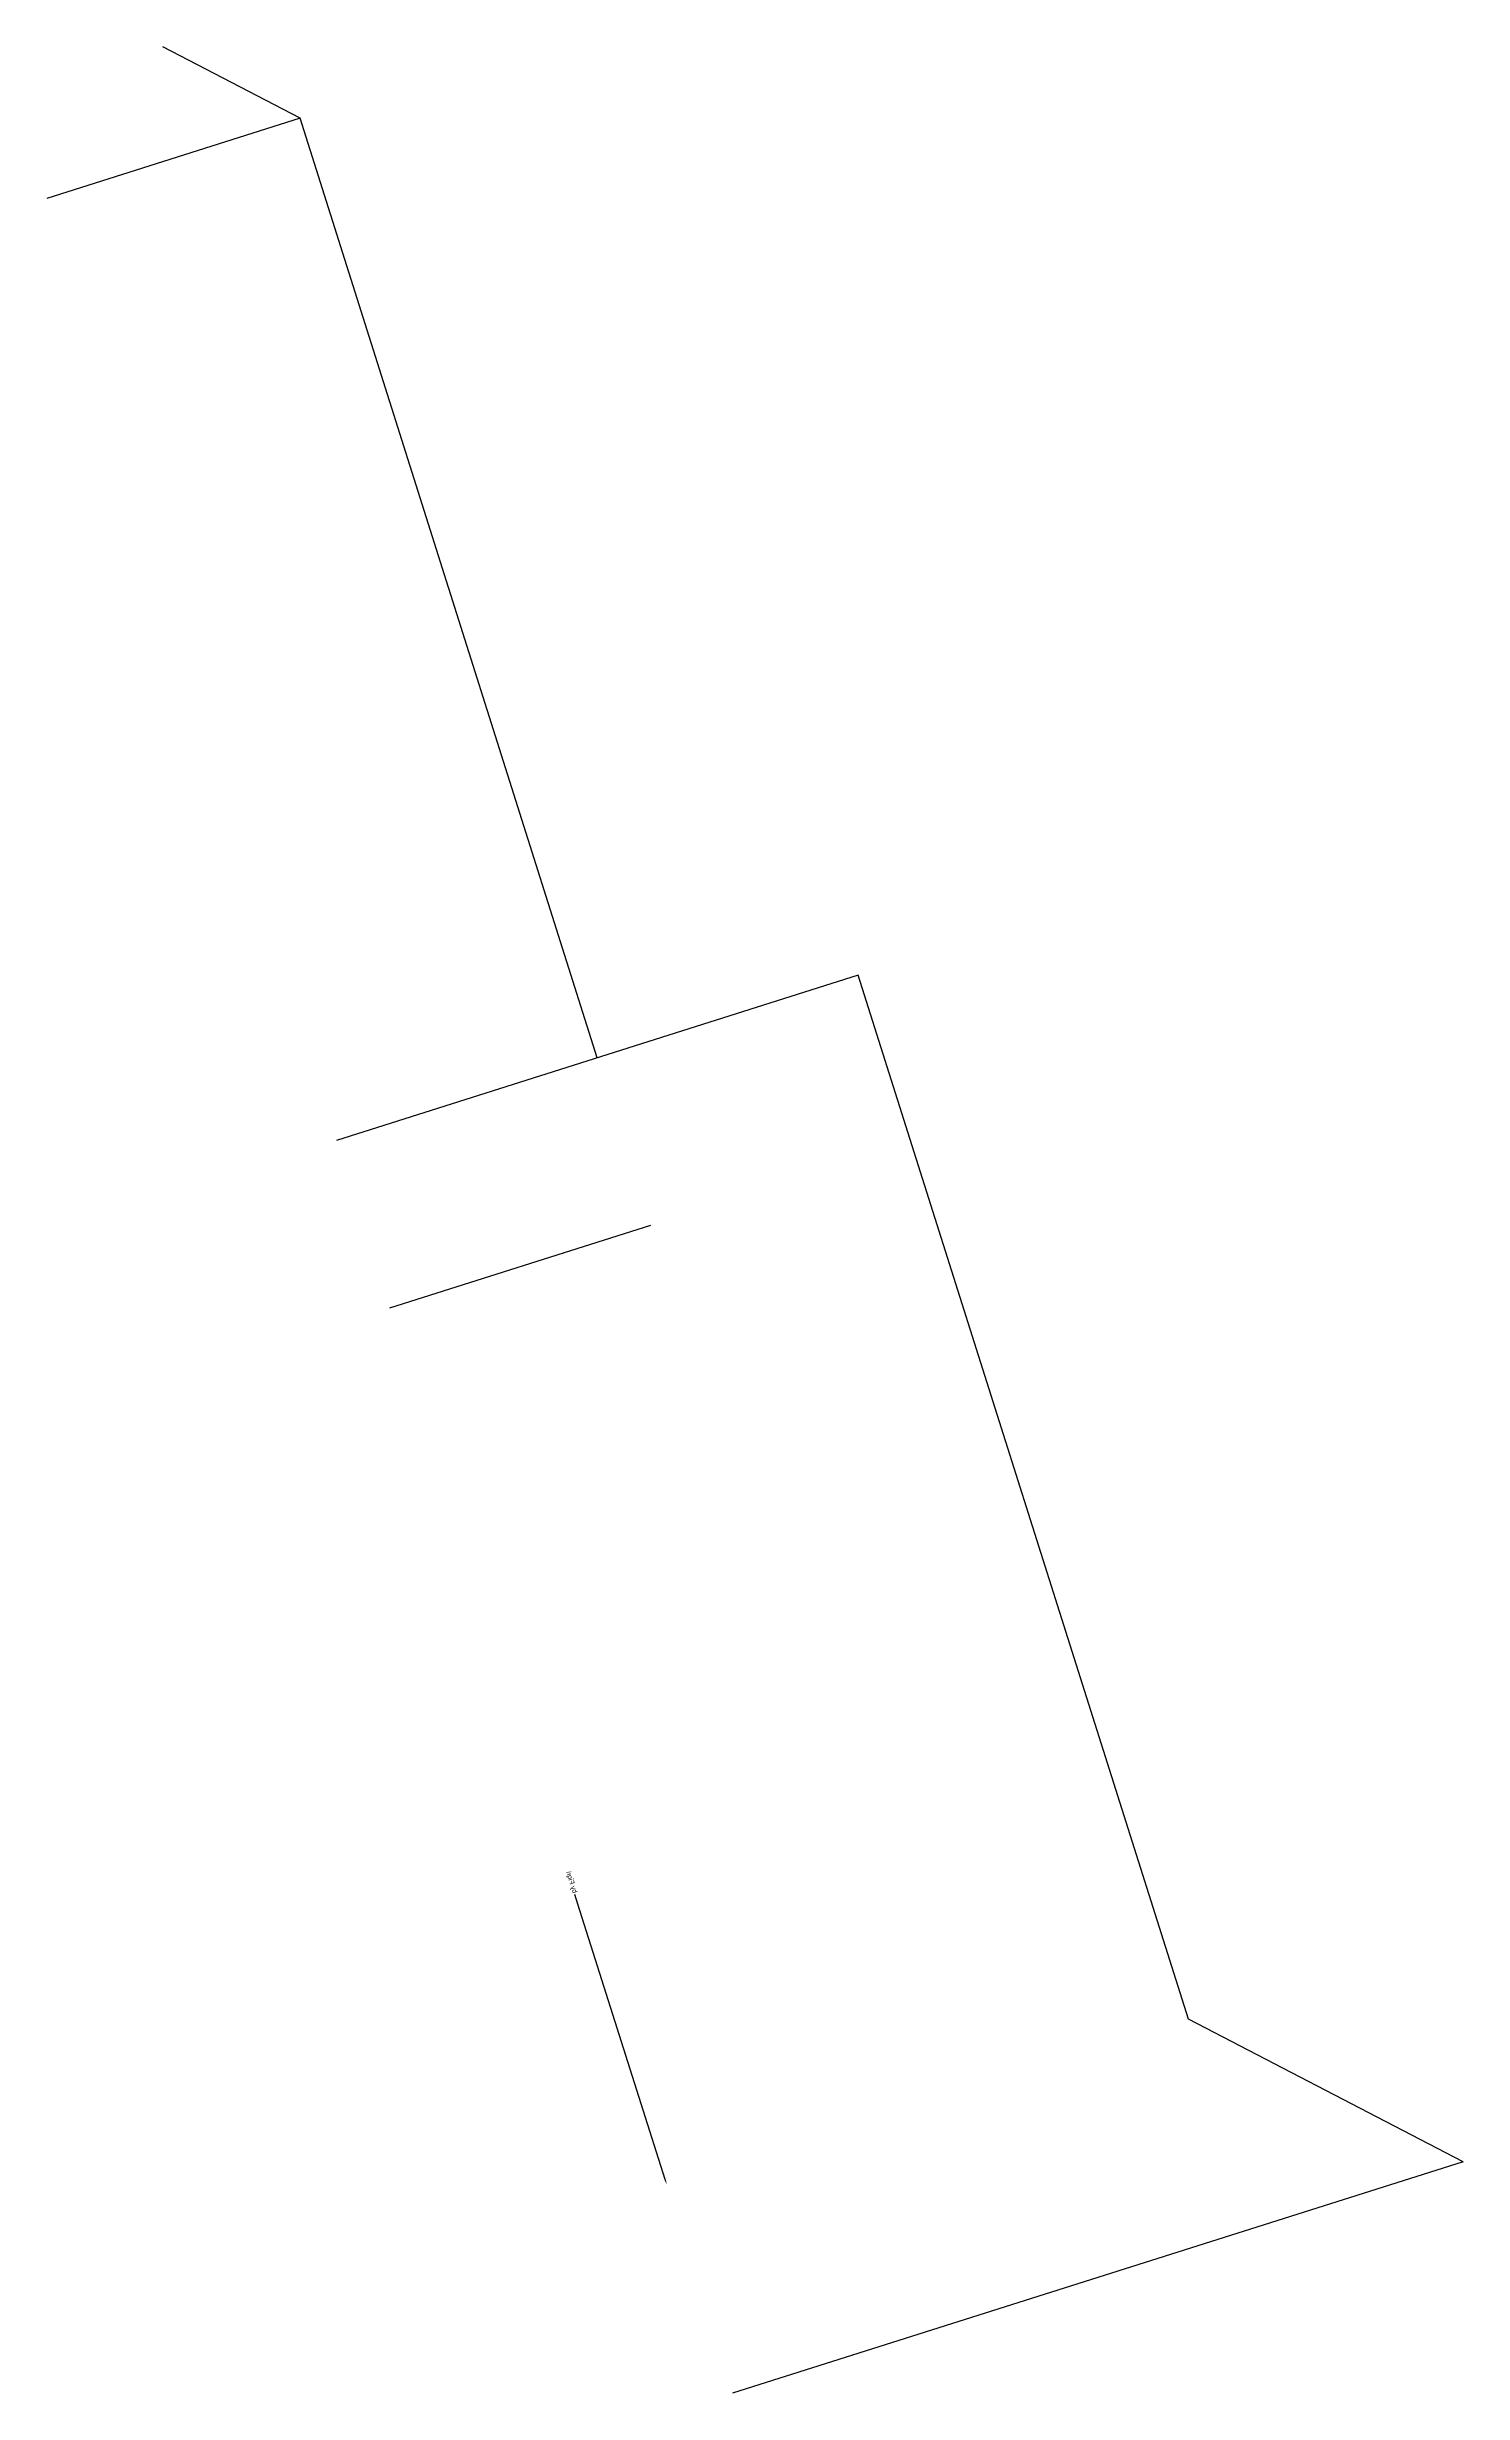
# Model space of a CAD drawing. Header units: inches. Extents: x -134 to -55, y 397 to 549.
# Drawn here: x -134 to -82.3, y 463.8 to 549.5 of the extents above; entities that cross this region are included whole.
import ezdxf
from ezdxf import colors
from ezdxf.entities.mleader import LeaderData, LeaderLine
from ezdxf.math import Vec2, Vec3

# ---------------------------------------------------------------- set-up
doc = ezdxf.new("R2010")
doc.units = ezdxf.units.IN
doc.header["$MEASUREMENT"] = 0
doc.styles.get("Standard").update_dxf_attribs({"font": 'arial.ttf'})

msp = doc.modelspace()

# ---------------------------------------------------------------- linework, layer by layer
at = {"extrusion": (0, 0, -1)}
for p, q in [((-124.75659, 546.8885), (-129.77699, 549.49533)), ((-124.75659, 546.8885), (-134.0107, 543.96012)), ((-113.89553, 512.56595), (-124.75659, 546.8885)), ((-104.36149, 515.58291), (-123.42958, 509.54899)), ((-92.29365, 477.44674), (-104.36149, 515.58291)), ((-111.95544, 506.43497), (-121.48948, 503.41801)), ((-82.25285, 472.23307), (-92.29365, 477.44674)), ((-82.25285, 472.23307), (-108.94817, 463.78559))]:
    msp.add_line(p, q, dxfattribs=at)

# ---------------------------------------------------------------- leaders
ml = msp.add_multileader_mtext('Standard')
ml.set_content('by Fiqri', color=256)
ml.set_leader_properties()
ml.build(insert=Vec2(0, 0))
ml.multileader.update_dxf_attribs({"dogleg_length": 0.36, "arrow_head_size": 0.18})
ctx = ml.context
ctx.base_point, ctx.char_height, ctx.arrow_head_size, ctx.landing_gap_size, ctx.plane_origin, ctx.plane_x_axis, ctx.plane_y_axis = Vec3(-115.00352, 482.92138), 0.18, 0.18, 0.09, Vec3(-111.36174, 471.41282), Vec3(0.30169594, -0.9534042), Vec3(-0.9534042, -0.30169594)
ctx.text_align_type = 2
notes = []
notes.append((ctx, [(0, (1, 1, 0), (-114.60201, 481.65255), (-0.30169594, 0.9534042), 0.36, [(0, [(-111.36174, 471.41282)], 0, [])])]))
ctx.mtext.insert, ctx.mtext.text_direction, ctx.mtext.rotation, ctx.mtext.alignment, ctx.mtext.flow_direction, ctx.mtext.extrusion = Vec3(-114.86533, 482.87071), Vec3(-0.30169594, 0.9534042), 1.26432535, 3, 5, Vec3(0, 0, -1)
for ctx, leaders in notes:
    for number, flags, end, landing, length, lines in leaders:
        leader = LeaderData()
        leader.index, (leader.has_last_leader_line, leader.has_dogleg_vector, leader.attachment_direction) = number, flags
        leader.last_leader_point, leader.dogleg_vector, leader.dogleg_length = Vec3(end), Vec3(landing), length
        for number, points, colour, breaks in lines:
            line = LeaderLine()
            line.index, line.vertices, line.color, line.breaks = number, Vec3.list(points), colors.encode_raw_color(colour), breaks
            leader.lines.append(line)
        ctx.leaders.append(leader)

doc.saveas('drawing.dxf')
